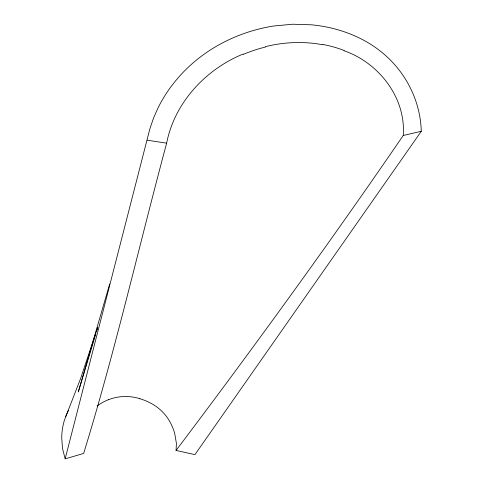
<?xml version="1.0" encoding="UTF-8"?>
<svg xmlns="http://www.w3.org/2000/svg" width="483" height="483" viewBox="0 0 483 483"><rect width="100%" height="100%" fill="white"/><g stroke="black" fill="none" stroke-linecap="round" stroke-linejoin="round"><path stroke-width="0.72" d="M243.221 54.011C205.613 69.286 174.484 102.801 166.641 143.167C138.869 246.535 115.202 351.111 83.644 453.446L65.157 458.85L149.79 129.13L153.503 118.118L158.346 107.268A146.434 125.109 -20.4 0 1 174.967 81.597C188.352 65.048 205.384 51.56 224.36 41.955A142.225 121.511 -20.4 0 1 273.475 26.046L292.583 24.222L311.511 24.808A142.244 121.529 -20.4 0 1 358.489 37.602C375.852 45.843 391.212 58.401 402.2 74.219A146.421 125.097 -20.4 0 1 415.06 98.93C418.821 109.309 420.971 120.261 421.279 131.298L194.927 454.636L176.072 450.446C254.04 347.102 330.1 242.303 403.239 135.482C406.137 97.856 378.865 62.766 344.029 50.745M176.072 450.446L176.404 443.316L174.647 433.173A56.3 51.174 25.4 0 0 171.839 425.62C167.529 415.772 159.668 407.682 150.104 402.828A52.581 48.137 24.4 0 0 139.877 398.716M109.671 284.028L78.294 391.979L95.839 333.807M96.703 330.94L97.789 327.347M97.705 327.305L80.697 378.28L64.444 420.107A72.601 66.998 25.7 0 0 61.721 437.779L62.512 448.496L65.157 458.85M65.591 416.726L68.471 410.212M97.119 405.992L99.22 404.512A52.562 48.173 23.6 0 1 108.488 399.701M108.5 399.725C118.45 395.746 129.686 395.535 139.889 398.68M403.239 135.482L421.279 131.298M265.59 46.61C284.252 42.003 303.879 41.17 322.789 44.756M147.261 140.203L166.641 143.167M243.372 54.344A124.656 102.511 -18.9 0 1 265.662 46.966M322.904 44.454A124.723 103.501 -18.1 0 1 344.18 50.504"/></g></svg>
